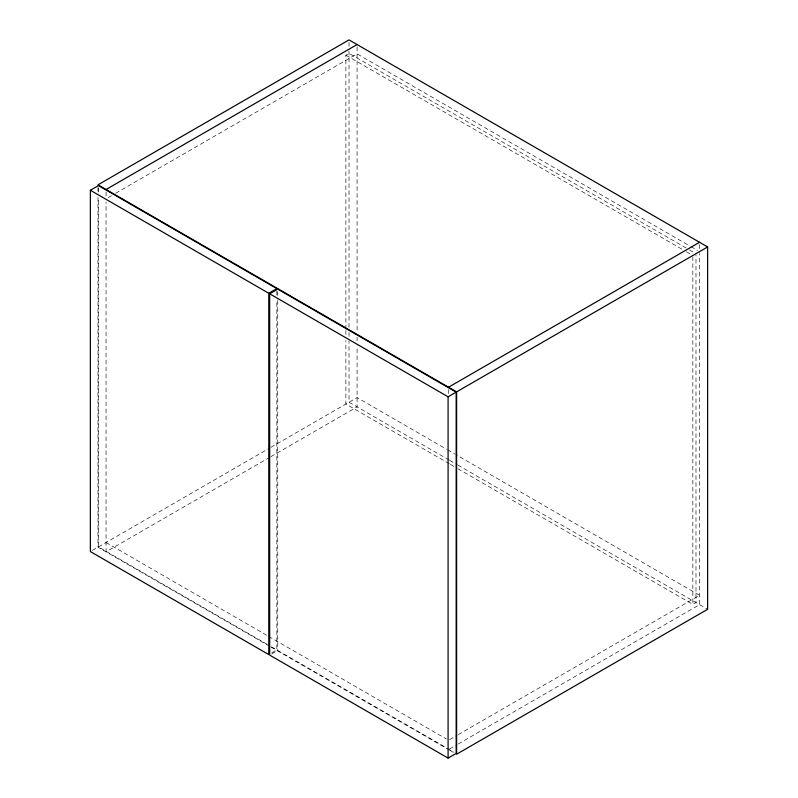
<?xml version="1.0" encoding="UTF-8"?>
<svg xmlns="http://www.w3.org/2000/svg" width="798" height="798" viewBox="0 0 798 798"><rect width="100%" height="100%" fill="white"/><g stroke="black" fill="none" stroke-linecap="round" stroke-linejoin="round"><path stroke-width="0.6" stroke-dasharray="3.99 2.99" d="M345.883 329.285L345.883 55.172L349.015 53.356L688.435 249.325M108.209 197.565L111.441 195.7M115.75 193.206L357.085 53.875L689.871 246.013M92.378 550.411L269.814 447.967M270.891 447.339L357.085 397.584L446.481 449.184M269.814 457.284L106.054 551.827L106.054 201.944M270.891 456.656L357.085 406.9L357.085 345.883M271.799 652.834L276.846 649.921L276.846 299.829M271.689 653.931L277.744 650.44L446.481 747.856M449.613 739.616L457.154 735.267M458.232 734.639L699.567 595.308L456.167 454.78M457.942 468.745L692.844 604.365L695.986 602.56L695.986 254.921M449.613 748.933L457.154 744.584M458.232 743.965L699.567 604.625L699.567 253.495M690.948 246.632L697.412 250.363M689.512 249.944L695.986 253.674M345.883 55.172L682.071 249.265M686.38 251.759L692.844 255.49M447.548 449.813L455.089 454.162M449.224 460.097L349.015 402.242L349.015 341.185M449.703 460.366L457.244 464.725M457.853 465.074L707.636 609.283M449.324 463.768L345.883 404.047L345.883 340.507M450.401 464.396L456.865 468.127M106.054 542.51L267.599 635.777M268.677 636.405L446.381 738.998M267.17 644.335L98.433 546.909L98.433 198.064M271.47 646.819L276.846 649.921M447.558 748.474L454.002 752.205M269.754 646.34L97.984 547.169L97.984 197.286M270.831 646.969L448.536 749.561M449.543 750.14L453.573 752.474M699.567 244.617L699.567 252.248M692.844 256.737L692.844 604.365M448.536 389.554L448.536 394.212M357.085 46.892L357.085 332.187M357.085 337.165L357.085 340.906M349.015 42.394L349.015 49.865M349.015 51.102L349.015 327.529M349.015 332.457L349.015 339.978M345.883 330.532L345.883 335.519M277.744 291.629L277.744 299.1M277.744 300.347L277.744 650.44M276.846 291.11L276.846 294.841M106.054 191.979L106.054 198.812M98.433 188.099L98.433 193.086M97.984 187.321L97.984 192.308"/><path stroke-width="1.2" d="M90.364 190.263L98.433 185.605L276.846 288.617L268.776 293.275L90.364 190.263L90.364 551.568L268.776 654.579L268.776 293.275M106.054 189.495L357.085 44.558M269.674 293.794L277.744 289.135L456.157 392.137L456.157 753.442L448.087 758.1L269.674 655.098L269.674 293.794L448.087 396.796L456.157 392.137M448.536 387.22L699.567 242.293M456.606 391.878L707.636 246.951L707.636 609.283L456.606 754.22L456.606 391.878L97.984 184.837L349.015 39.9L707.636 246.951M448.087 396.796L448.087 758.1"/></g></svg>
